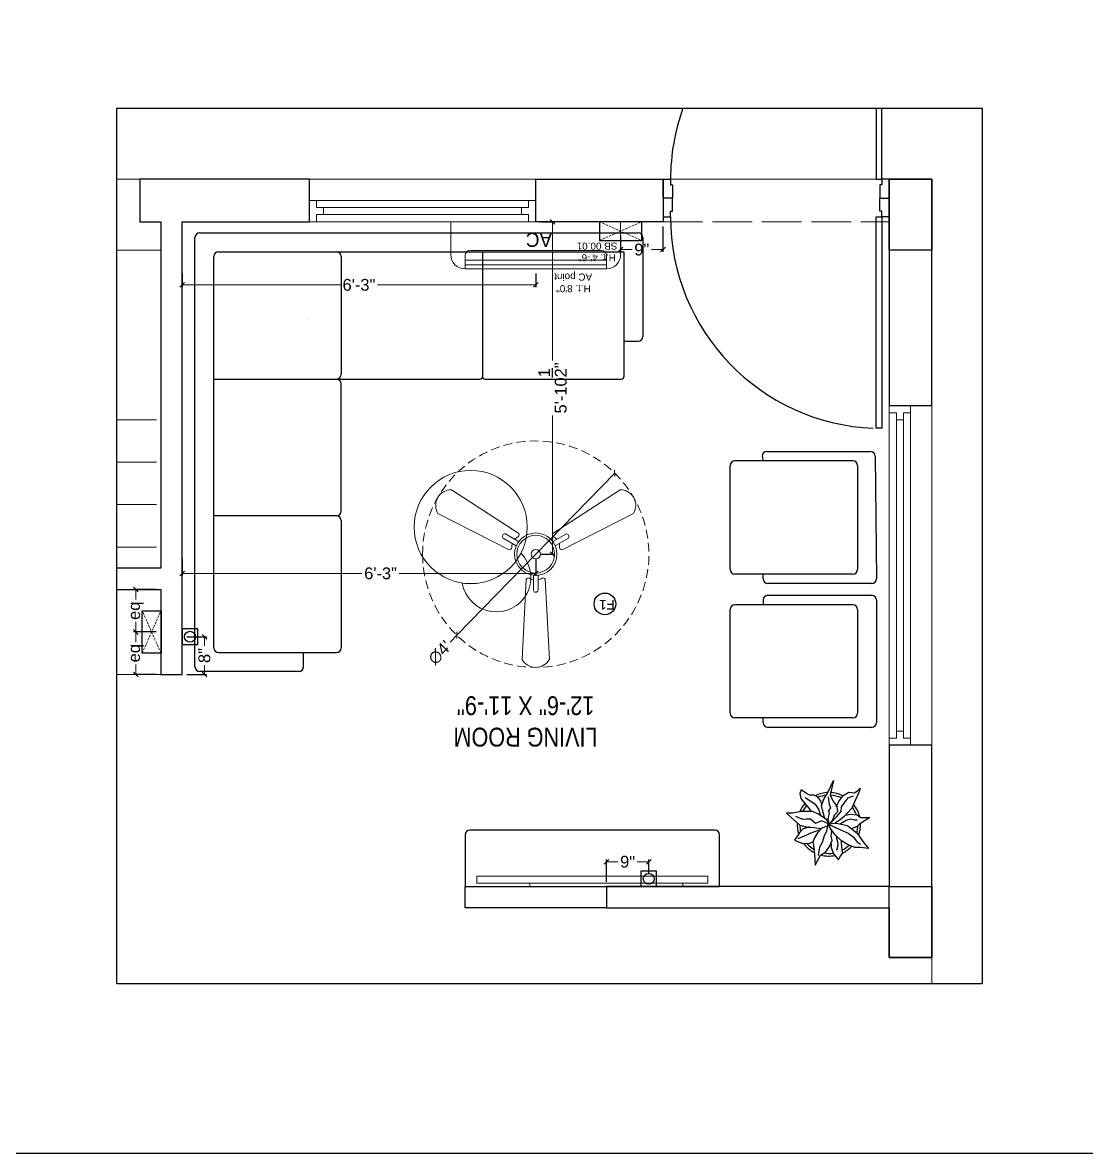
# Model space of a CAD drawing. Header units: millimetres. Extents: x 56222 to 3066687, y -650199 to -121287.
# Drawn here: x 149055.3 to 149280.9, y -181797.1 to -181557.3 of the extents above; entities that cross this region are included whole.
import ezdxf

# ---------------------------------------------------------------- set-up
doc = ezdxf.new("R2010")
doc.units = ezdxf.units.MM
doc.header["$MEASUREMENT"] = 0
doc.header["$PDMODE"] = 35
for name, pattern in [('ACAD_ISO02W100', [15, 12, -3]), ('DASHED', [0.75, 0.5, -0.25]), ('DASHED2', [0.375, 0.25, -0.125])]:
    doc.linetypes.add(name, pattern=pattern)
doc.layers.get('Defpoints').update_dxf_attribs({"color": 220})
doc.layers.add('AR DOOR', color=40, linetype='Continuous')
doc.layers.add('AR ELE-5', color=134, linetype='Continuous')
for name, color, linetype, lineweight in [('COLUMN', 1, 'Continuous', 30), ('dim05', 1, 'Continuous', 13), ('el', 7, 'Continuous', 20), ('ELEC-wires', 1, 'DASHED2', 13), ('Electrical', 84, 'Continuous', 30), ('FIRST FLOOR ( DW_RAIL )', 7, 'Continuous', 9), ('FIRST FLOOR ( TEXT )', 7, 'Continuous', 9), ('FUR', 250, 'Continuous', 0), ('FURNITURE', 32, 'Continuous', 9), ('GROUND FLOOR', 7, 'Continuous', 9), ('GROUND FLOOR  ( PLINE )', 251, 'Continuous', 30), ('GROUND FLOOR ( DW_RAIL )', 7, 'Continuous', 9), ('GROUND FLOOR ( STAIR )', 251, 'Continuous', 9), ('Text', 7, 'Continuous', 15), ('wall', 7, 'Continuous', 30), ('XX~SLAB ( BEAM )~ ( DIM )', 7, 'Continuous', 9)]:
    doc.layers.add(name, color=color, linetype=linetype, lineweight=lineweight)
doc.styles.add('Arial', font='arial.ttf')
doc.styles.add('KATHA', font='swissc.ttf')
doc.styles.get("Standard").update_dxf_attribs({"font": 'arial.ttf', "height": 6})
doc.styles.add('TEXT', font='eurr____.ttf')
doc.dimstyles.new('ISO-25', dxfattribs={"dimtxt": 2.5, "dimasz": 1, "dimexe": 0.5, "dimexo": 1, "dimtad": 0, "dimdec": 1, "dimlunit": 4, "dimtxsty": 'Standard', "dimblk": 'OBLIQUE', "dimcen": 2.5, "dimclrd": 1, "dimclre": 1, "dimclrt": 5, "dimadec": 0, "dimazin": 0, "dimtfac": 1, "dimtdec": 1, "dimtmove": 0, "dimatfit": 3, "dimfxl": 1, "dimlwd": -1, "dimarcsym": 0})

# ---------------------------------------------------------------- blocks, each defined once
blk = doc.blocks.new('*U257')
for points in [[(0, 0), (0, 1120), (30, 1120), (30, 0)], [(-40, 0), (0, 0), (0, -30), (10, -30), (10, -100), (-40, -100)], [(1160, 0), (1120, 0), (1120, -30), (1110, -30), (1110, -100), (1160, -100)]]:
    blk.add_lwpolyline(points, close=True)
at = {"layer": 'AR ELE-5', "linetype": 'ByBlock', "ltscale": 15}
blk.add_arc((-1.6, -0.7), 1121.6, 0.03474, 87.62699, dxfattribs=at)
blk = doc.blocks.new('ARPLS010')
at = {"linetype": 'ByBlock'}
for p, q in [((-0.248, 0.54), (-0.278, 0.467)), ((-0.182, 0.493), (-0.248, 0.54)), ((0.121, 0.605), (-0.013, 0.459)), ((0.179, 0.666), (0.121, 0.605)), ((0.174, 0.573), (0.179, 0.666)), ((0.2, 0.432), (0.174, 0.573)), ((-0.295, 0.42), (-0.302, 0.309)), ((-0.278, 0.467), (-0.295, 0.42)), ((-0.222, 0.484), (-0.164, 0.347)), ((-0.125, 0.459), (-0.182, 0.493)), ((-0.072, 0.404), (-0.125, 0.459)), ((-0.038, 0.302), (-0.072, 0.404)), ((-0.013, 0.459), (-0.044, 0.336)), ((0.077, 0.412), (0.091, 0.447)), ((0.082, 0.358), (0.077, 0.412)), ((0.08, 0.288), (0.082, 0.358)), ((0.091, 0.447), (0.125, 0.522)), ((0.203, 0.352), (0.2, 0.432)), ((0.33, 0.38), (0.252, 0.313)), ((0.409, 0.44), (0.33, 0.38)), ((0.425, 0.373), (0.356, 0.269)), ((0.484, 0.459), (0.409, 0.44)), ((0.542, 0.434), (0.484, 0.459)), ((0.485, 0.354), (0.533, 0.42)), ((0.533, 0.42), (0.542, 0.434)), ((-0.469, 0.226), (-0.643, 0.216)), ((-0.643, 0.216), (-0.485, 0.134)), ((-0.362, 0.24), (-0.469, 0.226)), ((-0.278, 0.254), (-0.362, 0.24)), ((-0.302, 0.309), (-0.276, 0.258)), ((-0.21, 0.227), (-0.278, 0.254)), ((-0.132, 0.18), (-0.21, 0.227)), ((-0.164, 0.347), (-0.139, 0.295)), ((-0.139, 0.295), (-0.08, 0.131)), ((-0.063, 0.111), (-0.132, 0.18)), ((-0.049, 0.232), (-0.065, 0.135)), ((-0.044, 0.336), (-0.049, 0.232)), ((0.015, 0.209), (0.08, 0.288)), ((0.056, 0.114), (0.015, 0.209)), ((0.16, 0.165), (0.204, 0.254)), ((0.204, 0.254), (0.203, 0.352)), ((0.252, 0.313), (0.216, 0.287)), ((0.318, 0.213), (0.227, 0.157)), ((0.356, 0.269), (0.318, 0.213)), ((0.432, 0.176), (0.459, 0.236)), ((0.459, 0.303), (0.485, 0.354)), ((0.459, 0.236), (0.459, 0.303)), ((-0.359, 0.148), (-0.49, 0.172)), ((-0.485, 0.134), (-0.433, 0.051)), ((-0.433, 0.051), (-0.349, -0.011)), ((-0.287, 0.106), (-0.359, 0.148)), ((-0.18, 0.073), (-0.287, 0.106)), ((-0.111, 0.036), (-0.18, 0.073)), ((-0.013, 0.022), (-0.111, 0.036)), ((-0.084, -0.034), (0.007, 0.018)), ((0.003, 0.011), (-0.076, -0.16)), ((-0.065, 0.135), (-0.024, 0.018)), ((-0.024, 0.018), (0.009, 0.005)), ((0.006, -0.002), (0.068, 0.032)), ((0.007, 0.018), (0.02, -0.121)), ((0.009, 0.005), (0.056, 0.114)), ((0.017, -0.002), (0.091, 0.009)), ((0.068, 0.032), (0.16, 0.165)), ((0.088, 0.065), (0.187, 0.091)), ((0.091, 0.009), (0.173, -0.011)), ((0.227, 0.157), (0.132, 0.131)), ((0.173, -0.011), (0.212, 0.004)), ((0.187, 0.091), (0.297, 0.116)), ((0.212, 0.004), (0.252, -0.03)), ((0.297, 0.116), (0.408, 0.071)), ((0.309, 0.109), (0.368, 0.128)), ((0.309, -0.01), (0.43, 0.006)), ((0.368, 0.128), (0.432, 0.176)), ((0.408, 0.071), (0.482, 0.024)), ((0.482, 0.024), (0.689, -0.072)), ((-0.464, -0.073), (-0.558, -0.152)), ((-0.558, -0.152), (-0.517, -0.172)), ((-0.517, -0.172), (-0.447, -0.216)), ((-0.366, -0.036), (-0.464, -0.073)), ((-0.336, -0.142), (-0.413, -0.121)), ((-0.306, -0.033), (-0.366, -0.036)), ((-0.349, -0.011), (-0.256, -0.05)), ((-0.269, -0.135), (-0.336, -0.142)), ((-0.193, -0.113), (-0.269, -0.135)), ((-0.259, -0.2), (-0.168, -0.1)), ((-0.256, -0.05), (-0.185, -0.038)), ((-0.185, -0.038), (-0.114, -0.046)), ((-0.168, -0.1), (-0.084, -0.034)), ((-0.076, -0.16), (-0.138, -0.304)), ((-0.114, -0.046), (-0.093, -0.036)), ((0.02, -0.121), (-0.017, -0.291)), ((0.01, -0.014), (0.017, -0.002)), ((0.078, -0.064), (0.01, -0.014)), ((0.016, -0.023), (0.116, -0.122)), ((0.07, -0.179), (0.018, -0.1)), ((0.138, -0.083), (0.078, -0.064)), ((0.116, -0.122), (0.201, -0.195)), ((0.197, -0.135), (0.138, -0.083)), ((0.283, -0.123), (0.197, -0.135)), ((0.252, -0.03), (0.309, -0.01)), ((0.277, -0.114), (0.357, -0.156)), ((0.37, -0.064), (0.283, -0.123)), ((0.357, -0.156), (0.455, -0.226)), ((0.462, -0.021), (0.37, -0.064)), ((0.689, -0.072), (0.462, -0.021)), ((-0.447, -0.216), (-0.363, -0.202)), ((-0.363, -0.202), (-0.263, -0.2)), ((-0.363, -0.408), (-0.318, -0.29)), ((-0.318, -0.29), (-0.259, -0.2)), ((-0.138, -0.304), (-0.199, -0.38)), ((-0.017, -0.291), (-0.141, -0.446)), ((-0.042, -0.432), (-0.071, -0.352)), ((0.059, -0.27), (0.005, -0.185)), ((0.08, -0.342), (0.059, -0.27)), ((0.066, -0.407), (0.08, -0.342)), ((0.121, -0.239), (0.07, -0.179)), ((0.184, -0.299), (0.121, -0.239)), ((0.141, -0.261), (0.16, -0.336)), ((0.16, -0.336), (0.15, -0.445)), ((0.252, -0.362), (0.184, -0.299)), ((0.201, -0.195), (0.272, -0.198)), ((0.272, -0.198), (0.311, -0.225)), ((0.311, -0.225), (0.415, -0.304)), ((0.415, -0.304), (0.447, -0.388)), ((0.455, -0.226), (0.503, -0.317)), ((0.503, -0.317), (0.494, -0.398)), ((-0.382, -0.625), (-0.368, -0.496)), ((-0.269, -0.533), (-0.382, -0.625)), ((-0.368, -0.496), (-0.363, -0.408)), ((-0.287, -0.45), (-0.314, -0.498)), ((-0.199, -0.38), (-0.287, -0.45)), ((-0.141, -0.446), (-0.269, -0.533)), ((0.002, -0.48), (-0.042, -0.432)), ((0.104, -0.646), (0.002, -0.48)), ((0.064, -0.446), (0.066, -0.407)), ((0.106, -0.5), (0.104, -0.646)), ((0.15, -0.445), (0.106, -0.5)), ((0.376, -0.416), (0.252, -0.362)), ((0.502, -0.472), (0.376, -0.416)), ((0.494, -0.398), (0.528, -0.452)), ((0.567, -0.494), (0.502, -0.472)), ((0.528, -0.452), (0.567, -0.494))]:
    blk.add_line(p, q, dxfattribs=at)
for radius, start, end in [(0.5, 126.2799, 152.7042), (0.5, 87.2367, 107.9154), (0.458, 91.6596, 104.0784), (0.5, 49.0791, 67.0324), (0.458, 49.8461, 63.9764), (0.458, 130.7647, 148.9789), (0.5, 1.3782, 25.7565), (0.5, 164.9216, 191.0302), (0.458, 169.9629, 188.6517), (0.458, 5.0517, 21.9108), (0.458, 334.5625, 357.1532), (0.5, 333.6991, 357.5577), (0.5, 205.1623, 226.3204), (0.458, 207.232, 224.0819), (0.5, 249.553, 272.4234), (0.458, 252.8522, 267.711), (0.5, 283.5324, 308.8712), (0.458, 289.266, 306.1107)]:
    blk.add_arc((0, 0), radius, start, end, dxfattribs=at)
blk = doc.blocks.new('_Oblique')
at = {"layer": 'wall', "color": 0, "lineweight": -2}
blk.add_line((-0.5, -0.5), (0.5, 0.5), dxfattribs=at)
blk = doc.blocks.new('*D1244')
at = {"layer": 'Defpoints', "color": 0, "lineweight": 0, "transparency": 16777216}
for p in [(149191.12, -181599.51), (149182.12, -181601.51), (149182.12, -181605.43)]:
    blk.add_point(p, dxfattribs=at)
at = {"layer": 'dim05', "color": 1, "linetype": 'Continuous', "lineweight": -2, "transparency": 16777216}
for p, q in [((149191.12, -181600.51), (149191.12, -181605.93)), ((149182.12, -181602.51), (149182.12, -181605.93))]:
    blk.add_line(p, q, dxfattribs=at)
at = {"layer": 'dim05', "color": 1, "linetype": 'Continuous', "transparency": 16777216}
for p, q in [((149182.12, -181605.43), (149184.56, -181605.43)), ((149191.12, -181605.43), (149188.68, -181605.43))]:
    blk.add_line(p, q, dxfattribs=at)
at = {"layer": 'dim05', "color": 1, "transparency": 16777216, "rotation": 180}
blk.add_blockref('_Oblique', (149182.12, -181605.43), dxfattribs=at)
at = {"layer": 'dim05', "color": 1, "transparency": 16777216}
blk.add_blockref('_Oblique', (149191.12, -181605.43), dxfattribs=at)
at = {"layer": 'dim05', "color": 5, "lineweight": 25, "transparency": 16777216, "insert": (149186.62, -181605.43), "char_height": 2.5, "attachment_point": 5, "style": 'Arial'}
blk.add_mtext('9"', dxfattribs=at)
blk = doc.blocks.new('6616')
at = {"color": 242, "linetype": 'DASHED', "true_color": 0xcd2027}
for p, q in [((386784.79, -36915.77), (386775.78, -36911.78)), ((386784.79, -36911.78), (386775.78, -36915.77))]:
    blk.add_line(p, q, dxfattribs=at)
at = {"layer": 'ELEC-wires', "color": 5, "linetype": 'ByBlock', "lineweight": 30, "ltscale": 4}
blk.add_lwpolyline([(386775.78, -36911.78), (386784.79, -36911.78), (386784.79, -36915.77), (386775.78, -36915.77)], close=True, dxfattribs=at)
blk = doc.blocks.new('*D1245')
at = {"layer": 'Defpoints', "color": 0, "lineweight": 0, "transparency": 16777216}
for p in [(149089.12, -181687.51), (149093.84, -181687.51), (149089.12, -181695.51)]:
    blk.add_point(p, dxfattribs=at)
at = {"layer": 'dim05', "color": 1, "linetype": 'Continuous', "lineweight": -2, "transparency": 16777216}
for p, q in [((149090.12, -181687.51), (149094.34, -181687.51)), ((149090.12, -181695.51), (149094.34, -181695.51))]:
    blk.add_line(p, q, dxfattribs=at)
at = {"layer": 'dim05', "color": 1, "linetype": 'Continuous', "transparency": 16777216}
for p, q in [((149093.84, -181687.51), (149093.84, -181689.45)), ((149093.84, -181695.51), (149093.84, -181693.58))]:
    blk.add_line(p, q, dxfattribs=at)
at = {"layer": 'dim05', "color": 1, "transparency": 16777216}
for p, rotation in [((149093.84, -181687.51), 90), ((149093.84, -181695.51), 270)]:
    blk.add_blockref('_Oblique', p, dxfattribs=dict(at, rotation=rotation))
at = {"layer": 'dim05', "color": 5, "lineweight": 25, "transparency": 16777216, "insert": (149093.84, -181691.51), "char_height": 2.5, "attachment_point": 5, "rotation": 90, "style": 'Arial'}
blk.add_mtext('8"', dxfattribs=at)
blk = doc.blocks.new('*D1246')
at = {"layer": 'Defpoints', "color": 0, "lineweight": 0, "transparency": 16777216}
for p in [(149079.29, -181686.51), (149084.62, -181686.51), (149084.62, -181695.51)]:
    blk.add_point(p, dxfattribs=at)
at = {"layer": 'dim05', "color": 1, "linetype": 'Continuous', "lineweight": -2, "transparency": 16777216}
for p, q in [((149083.62, -181686.51), (149078.79, -181686.51)), ((149083.62, -181695.51), (149078.79, -181695.51))]:
    blk.add_line(p, q, dxfattribs=at)
at = {"layer": 'dim05', "color": 1, "linetype": 'Continuous', "transparency": 16777216}
for p, q in [((149079.29, -181686.51), (149079.29, -181688.64)), ((149079.29, -181695.51), (149079.29, -181693.39))]:
    blk.add_line(p, q, dxfattribs=at)
at = {"layer": 'dim05', "color": 1, "transparency": 16777216}
for p, rotation in [((149079.29, -181686.51), 90), ((149079.29, -181695.51), 270)]:
    blk.add_blockref('_Oblique', p, dxfattribs=dict(at, rotation=rotation))
at = {"layer": 'dim05', "color": 5, "lineweight": 25, "transparency": 16777216, "insert": (149079.29, -181691.01), "char_height": 2.5, "attachment_point": 5, "rotation": 90, "style": 'Arial'}
blk.add_mtext('eq', dxfattribs=at)
blk = doc.blocks.new('*D1247')
at = {"layer": 'Defpoints', "color": 0, "lineweight": 0, "transparency": 16777216}
for p in [(149084.62, -181677.51), (149079.29, -181686.51), (149084.62, -181686.51)]:
    blk.add_point(p, dxfattribs=at)
at = {"layer": 'dim05', "color": 1, "linetype": 'Continuous', "lineweight": -2, "transparency": 16777216}
for p, q in [((149083.62, -181677.51), (149078.79, -181677.51)), ((149083.62, -181686.51), (149078.79, -181686.51))]:
    blk.add_line(p, q, dxfattribs=at)
at = {"layer": 'dim05', "color": 1, "linetype": 'Continuous', "transparency": 16777216}
for p, q in [((149079.29, -181677.51), (149079.29, -181679.64)), ((149079.29, -181686.51), (149079.29, -181684.39))]:
    blk.add_line(p, q, dxfattribs=at)
at = {"layer": 'dim05', "color": 1, "transparency": 16777216}
for p, rotation in [((149079.29, -181677.51), 90), ((149079.29, -181686.51), 270)]:
    blk.add_blockref('_Oblique', p, dxfattribs=dict(at, rotation=rotation))
at = {"layer": 'dim05', "color": 5, "lineweight": 25, "transparency": 16777216, "insert": (149079.29, -181682.01), "char_height": 2.5, "attachment_point": 5, "rotation": 90, "style": 'Arial'}
blk.add_mtext('eq', dxfattribs=at)
blk = doc.blocks.new('fan')
at = {"layer": 'Electrical', "lineweight": 15, "ltscale": 20}
for p, q in [((3300835.29, -509900.78), (3300836.47, -509923.43)), ((3300841.81, -509923.43), (3300842.99, -509900.78)), ((3300838.47, -509924.57), (3300838.47, -509920.25)), ((3300839.81, -509920.28), (3300839.81, -509924.57)), ((3300831.66, -509931.77), (3300811.45, -509942.07)), ((3300829.93, -509935.08), (3300833.64, -509932.93)), ((3300834.31, -509934.09), (3300830.57, -509936.25)), ((3300847.68, -509936.23), (3300843.97, -509934.09)), ((3300844.64, -509932.93), (3300848.38, -509935.09)), ((3300866.83, -509942.07), (3300846.62, -509931.77)), ((3300815.3, -509948.74), (3300834.33, -509936.39)), ((3300843.95, -509936.39), (3300862.98, -509948.74))]:
    blk.add_line(p, q, dxfattribs=at)
at = {"layer": 'Electrical', "linetype": 'DASHED', "lineweight": 15, "ltscale": 5}
blk.add_circle((3300839.14, -509930.53), 32, dxfattribs=at)
at = {"layer": 'Electrical', "lineweight": 15, "ltscale": 20}
for centre, major_axis, start_param, end_param in [((3300839.14, -509902.94), (3.12, 3.12), -0.272136, 1.842967), ((3300839.13, -509920.5), (0.501, 0.501), -0.465536, 1.983618), ((3300839.14, -509930.53), (4.24, -4.24), 3.14161, 9.424795), ((3300839.14, -509930.53), (3.77, -3.77), 1.749190548672175e-05, 6.283202799085073), ((3300837.1, -509923.08), (0.51, 0.51), 2.863014, 4.257784), ((3300839.14, -509926.42), (2.27, -2.27), 2.565057, 2.951308), ((3300839.14, -509926.42), (2.27, 2.27), 0.19032, 0.57657), ((3300841.18, -509923.08), (0.51, -0.51), 5.167028, 6.561799), ((3300839.14, -509930.53), (0.943, 0.943), 1.570814, 7.853999), ((3300831.67, -509932.49), (0.51, -0.51), 0.978238, 2.373008), ((3300835.59, -509932.58), (2.27, -2.27), 3.855511, 4.241762), ((3300842.69, -509932.58), (2.27, 2.27), 5.183051, 5.569301), ((3300846.61, -509932.49), (0.51, -0.51), 2.339416, 3.734186), ((3300830.46, -509935.55), (0.501, -0.501), 3.199655, 5.648809), ((3300835.59, -509932.58), (2.27, -2.27), 4.659452, 5.045703), ((3300833.71, -509936.02), (0.51, 0.51), -1.325776, 0.068994), ((3300844.57, -509936.02), (0.51, -0.51), 3.072633, 4.467404), ((3300842.69, -509932.58), (2.27, 2.27), 4.37911, 4.765361), ((3300847.83, -509935.54), (0.501, 0.501), 3.723254, 6.172408), ((3300815.25, -509944.32), (3.12, -3.12), 3.393055, 5.508159), ((3300863.03, -509944.32), (3.12, -3.12), 5.48745, 7.602554)]:
    blk.add_ellipse(centre, major_axis=major_axis, ratio=1, start_param=start_param, end_param=end_param, dxfattribs=at)
blk = doc.blocks.new('*D1248')
at = {"layer": 'Defpoints', "color": 0, "lineweight": 0, "transparency": 16777216}
for p in [(149089.12, -181670.01), (149164.12, -181670.01), (149089.12, -181674.09)]:
    blk.add_point(p, dxfattribs=at)
at = {"layer": 'dim05', "color": 1, "linetype": 'Continuous', "lineweight": -2, "transparency": 16777216}
for p, q in [((149089.12, -181671.01), (149089.12, -181674.59)), ((149164.12, -181671.01), (149164.12, -181674.59))]:
    blk.add_line(p, q, dxfattribs=at)
at = {"layer": 'dim05', "color": 1, "linetype": 'Continuous', "transparency": 16777216}
for p, q in [((149089.12, -181674.09), (149127.25, -181674.09)), ((149164.12, -181674.09), (149135.16, -181674.09))]:
    blk.add_line(p, q, dxfattribs=at)
at = {"layer": 'dim05', "color": 1, "transparency": 16777216, "rotation": 180}
blk.add_blockref('_Oblique', (149089.12, -181674.09), dxfattribs=at)
at = {"layer": 'dim05', "color": 1, "transparency": 16777216}
blk.add_blockref('_Oblique', (149164.12, -181674.09), dxfattribs=at)
at = {"layer": 'dim05', "color": 5, "lineweight": 25, "transparency": 16777216, "insert": (149131.2, -181674.09), "char_height": 2.5, "attachment_point": 5, "style": 'Arial'}
blk.add_mtext('6\'-3"', dxfattribs=at)
blk = doc.blocks.new('*D1249')
at = {"layer": 'Defpoints', "color": 0, "lineweight": 0, "transparency": 16777216}
for p in [(149179.12, -181735.25), (149188.09, -181738.86), (149179.12, -181740.51)]:
    blk.add_point(p, dxfattribs=at)
at = {"layer": 'dim05', "color": 1, "linetype": 'Continuous', "lineweight": -2, "transparency": 16777216}
for p, q in [((149179.12, -181739.51), (149179.12, -181734.75)), ((149188.09, -181737.86), (149188.09, -181734.75))]:
    blk.add_line(p, q, dxfattribs=at)
at = {"layer": 'dim05', "color": 1, "linetype": 'Continuous', "transparency": 16777216}
for p, q in [((149179.12, -181735.25), (149181.55, -181735.25)), ((149188.09, -181735.25), (149185.67, -181735.25))]:
    blk.add_line(p, q, dxfattribs=at)
at = {"layer": 'dim05', "color": 1, "transparency": 16777216, "rotation": 180}
blk.add_blockref('_Oblique', (149179.12, -181735.25), dxfattribs=at)
at = {"layer": 'dim05', "color": 1, "transparency": 16777216}
blk.add_blockref('_Oblique', (149188.09, -181735.25), dxfattribs=at)
at = {"layer": 'dim05', "color": 5, "lineweight": 25, "transparency": 16777216, "insert": (149183.61, -181735.25), "char_height": 2.5, "attachment_point": 5, "style": 'Arial'}
blk.add_mtext('9"', dxfattribs=at)
blk = doc.blocks.new('*D1250')
at = {"layer": 'Defpoints', "color": 0, "lineweight": 0, "transparency": 16777216}
for p in [(149164.12, -181599.51), (149167.69, -181599.51), (149164.12, -181670.01)]:
    blk.add_point(p, dxfattribs=at)
at = {"layer": 'dim05', "color": 1, "linetype": 'Continuous', "lineweight": -2, "transparency": 16777216}
for p, q in [((149165.12, -181599.51), (149168.19, -181599.51)), ((149165.12, -181670.01), (149168.19, -181670.01))]:
    blk.add_line(p, q, dxfattribs=at)
at = {"layer": 'dim05', "color": 1, "linetype": 'Continuous', "transparency": 16777216}
for p, q in [((149167.69, -181599.51), (149167.69, -181628.93)), ((149167.69, -181670.01), (149167.69, -181640.59))]:
    blk.add_line(p, q, dxfattribs=at)
at = {"layer": 'dim05', "color": 1, "transparency": 16777216}
for p, rotation in [((149167.69, -181599.51), 90), ((149167.69, -181670.01), 270)]:
    blk.add_blockref('_Oblique', p, dxfattribs=dict(at, rotation=rotation))
at = {"layer": 'dim05', "color": 5, "lineweight": 25, "transparency": 16777216, "insert": (149167.69, -181634.76), "char_height": 2.5, "attachment_point": 5, "rotation": 90, "style": 'Arial'}
blk.add_mtext('5\'-10{\\H1x;\\S1/2;}"', dxfattribs=at)
blk = doc.blocks.new('*D1251')
at = {"layer": 'Defpoints', "color": 0, "lineweight": 0, "transparency": 16777216}
for p in [(149180.87, -181652.82), (149147.37, -181687.2)]:
    blk.add_point(p, dxfattribs=at)
at = {"layer": 'dim05', "color": 1, "linetype": 'Continuous', "transparency": 16777216}
for p in [(149180.87, -181652.82), (149145.98, -181688.64)]:
    blk.add_line(p, (149147.37, -181687.2), dxfattribs=at)
at = {"layer": 'dim05', "color": 1, "transparency": 16777216}
for p, rotation in [((149180.87, -181652.82), 225.7486149895896), ((149147.37, -181687.2), 45.7486149895896)]:
    blk.add_blockref('_Oblique', p, dxfattribs=dict(at, rotation=rotation))
at = {"layer": 'dim05', "color": 5, "lineweight": 25, "transparency": 16777216, "insert": (149143.79, -181690.88), "char_height": 2.5, "attachment_point": 5, "rotation": 45.7486, "style": 'Arial'}
blk.add_mtext("∅4'", dxfattribs=at)
blk = doc.blocks.new('ac paln')
at = {"layer": 'Electrical', "lineweight": 15}
for p, q in [((389238.69, -37646.36), (389238.69, -37610.34)), ((389238.69, -37610.34), (389245.67, -37610.34)), ((389245.81, -37613.35), (389248.68, -37613.35)), ((389246.82, -37643.35), (389246.82, -37613.35)), ((389247.82, -37643.35), (389247.82, -37613.35)), ((389248.68, -37613.35), (389248.68, -37643.35)), ((389248.68, -37643.35), (389248.68, -37613.35)), ((389244.81, -37642.35), (389244.81, -37614.35)), ((389245.81, -37643.35), (389248.68, -37643.35)), ((389248.68, -37643.35), (389248.68, -37643.35)), ((389245.67, -37646.36), (389238.69, -37646.36))]:
    blk.add_line(p, q, dxfattribs=at)
for centre, start, end in [((389245.67, -37613.35), 0, 90), ((389245.67, -37643.35), 270, 0)]:
    blk.add_arc(centre, 3.01, start, end, dxfattribs=at)
at = {"layer": 'Electrical', "lineweight": 15, "extrusion": (0, 0, -1)}
for centre, start_param, end_param in [((389245.81, -37614.35), -0.785398, 0.785398), ((389245.81, -37642.35), 3.926991, 5.497787)]:
    blk.add_ellipse(centre, major_axis=(-0.71, 0.71), ratio=1, start_param=start_param, end_param=end_param, dxfattribs=at)
at = {"layer": 'Text', "style": 'TEXT'}
blk.add_text('AC', height=3, rotation=270, dxfattribs=at).set_placement((389241.02, -37624.87))
blk = doc.blocks.new('*D1252')
at = {"layer": 'Defpoints', "color": 0, "lineweight": 0, "transparency": 16777216}
for p in [(149089.12, -181609.51), (149164.12, -181609.51), (149089.12, -181612.91)]:
    blk.add_point(p, dxfattribs=at)
at = {"layer": 'dim05', "color": 1, "linetype": 'Continuous', "lineweight": -2, "transparency": 16777216}
for p, q in [((149089.12, -181610.51), (149089.12, -181613.41)), ((149164.12, -181610.51), (149164.12, -181613.41))]:
    blk.add_line(p, q, dxfattribs=at)
at = {"layer": 'dim05', "color": 1, "linetype": 'Continuous', "transparency": 16777216}
for p, q in [((149089.12, -181612.91), (149122.67, -181612.91)), ((149164.12, -181612.91), (149130.58, -181612.91))]:
    blk.add_line(p, q, dxfattribs=at)
at = {"layer": 'dim05', "color": 1, "transparency": 16777216, "rotation": 180}
blk.add_blockref('_Oblique', (149089.12, -181612.91), dxfattribs=at)
at = {"layer": 'dim05', "color": 1, "transparency": 16777216}
blk.add_blockref('_Oblique', (149164.12, -181612.91), dxfattribs=at)
at = {"layer": 'dim05', "color": 5, "lineweight": 25, "transparency": 16777216, "insert": (149126.62, -181612.91), "char_height": 2.5, "attachment_point": 5, "style": 'Arial'}
blk.add_mtext('6\'-3"', dxfattribs=at)

msp = doc.modelspace()

# ---------------------------------------------------------------- linework, layer by layer
msp.add_lwpolyline([(149236.3221, -181575.4284), (149236.3221, -181590.5131), (149237.5221, -181590.5131), (149237.5221, -181575.4284)])
for points in [[(149191.1221, -181590.5131), (149192.7221, -181590.5131), (149192.7221, -181591.7131), (149193.1221, -181591.7131), (149193.1221, -181594.5131), (149191.1221, -181594.5131)], [(149239.1221, -181590.5131), (149237.5221, -181590.5131), (149237.5221, -181591.7131), (149237.1221, -181591.7131), (149237.1221, -181594.5131), (149239.1221, -181594.5131)]]:
    msp.add_lwpolyline(points, close=True)
at = {"lineweight": 9}
for points in [[(149151.6221, -181738.3004), (149151.6221, -181739.7471), (149200.6221, -181739.7471), (149200.6221, -181738.3004)], [(149162.9036, -181739.7471), (149162.9036, -181740.5131), (149195.3405, -181740.5131), (149195.3405, -181739.7471)]]:
    msp.add_lwpolyline(points, close=True, dxfattribs=at)
at = {"layer": 'AR ELE-5', "linetype": 'ByBlock', "ltscale": 15}
msp.add_arc((149237.5877, -181590.5403), 44.8657, 160.31645, 179.965264, dxfattribs=at)
at = {"layer": 'COLUMN'}
for points in [[(149248.1221, -181605.5131), (149239.1221, -181605.5131), (149239.1221, -181590.5131), (149248.1221, -181590.5131)], [(149248.1221, -181755.5131), (149239.1221, -181755.5131), (149239.1221, -181740.5131), (149248.1221, -181740.5131)]]:
    msp.add_lwpolyline(points, close=True, dxfattribs=at)
at = {"layer": 'FIRST FLOOR ( DW_RAIL )', "lineweight": 30}
msp.add_lwpolyline([(149258.8499, -181761.1382), (149075.2564, -181761.1382), (149075.2564, -181575.4284), (149258.8499, -181575.4284)], close=True, dxfattribs=at)
at = {"layer": 'FUR'}
for p, q in [((149115.8428, -181620.2018), (149115.8428, -181620.2018)), ((149092.2533, -181622.2017), (149092.2533, -181622.2017))]:
    msp.add_line(p, q, dxfattribs=at)
at = {"layer": 'FURNITURE', "lineweight": 30}
for p, q in [((149091.838, -181693.8756), (149091.838, -181602.8756)), ((149092.838, -181601.8756), (149185.838, -181601.8756)), ((149186.838, -181602.8756), (149186.838, -181623.8756)), ((149096.838, -181605.8756), (149182.838, -181605.8756)), ((149152.838, -181605.8756), (149152.838, -181632.3756)), ((149182.838, -181605.8756), (149182.838, -181632.3756)), ((149095.838, -181689.8756), (149095.838, -181606.8756)), ((149122.838, -181606.8756), (149122.838, -181631.8756)), ((149182.838, -181624.8756), (149185.838, -181624.8756)), ((149095.838, -181632.8756), (149152.338, -181632.8756)), ((149122.838, -181660.8756), (149122.838, -181633.8756)), ((149153.338, -181632.8756), (149182.338, -181632.8756)), ((149212.1304, -181649.2147), (149212.3946, -181650.2323)), ((149213.1304, -181648.2147), (149235.1304, -181648.2147)), ((149236.1304, -181649.2147), (149236.3946, -181675.2323)), ((149205.3946, -181673.2323), (149205.3946, -181651.2323)), ((149228.3946, -181650.2323), (149206.3946, -181650.2323)), ((149231.3946, -181650.2323), (149228.3946, -181650.2323)), ((149232.3946, -181651.2323), (149232.3946, -181673.2323)), ((149121.838, -181661.8756), (149095.838, -181661.8756)), ((149122.838, -181662.8756), (149122.838, -181689.8756)), ((149231.3946, -181674.2323), (149206.3946, -181674.2323)), ((149212.3946, -181675.2323), (149212.3946, -181674.2323)), ((149235.3946, -181676.2323), (149213.3946, -181676.2323)), ((149212.3946, -181679.7323), (149212.3946, -181680.7323)), ((149213.3946, -181678.7323), (149235.3946, -181678.7323)), ((149236.3946, -181679.7323), (149236.3946, -181705.7323)), ((149205.3946, -181703.7323), (149205.3946, -181681.7323)), ((149228.3946, -181680.7323), (149206.3946, -181680.7323)), ((149231.3946, -181680.7323), (149228.3946, -181680.7323)), ((149232.3946, -181681.7323), (149232.3946, -181703.7323)), ((149096.838, -181690.8756), (149099.838, -181690.8756)), ((149099.838, -181690.8756), (149121.838, -181690.8756)), ((149114.838, -181693.8756), (149114.838, -181690.8756)), ((149113.838, -181694.8756), (149092.838, -181694.8756)), ((149231.3946, -181704.7323), (149206.3946, -181704.7323)), ((149212.3946, -181705.7323), (149212.3946, -181704.7323)), ((149235.3946, -181706.7323), (149213.3946, -181706.7323))]:
    msp.add_line(p, q, dxfattribs=at)
at = {"layer": 'FURNITURE', "color": 242, "lineweight": 30, "true_color": 0xcd2027}
msp.add_lwpolyline([(148602.3709, -181325.6463), (149506.6138, -181325.6463), (149506.6138, -181797.0719), (148602.3709, -181797.0719)], close=True, dxfattribs=at)
at = {"layer": 'FURNITURE', "lineweight": 30}
msp.add_lwpolyline([(149149.1221, -181729.5131), (149149.1221, -181740.5131), (149203.1221, -181740.5131), (149203.1221, -181729.5131, 0.41421356), (149202.1221, -181728.5131), (149150.1221, -181728.5131, 0.41421356)], format="xyb", close=True, dxfattribs=at)
msp.add_lwpolyline([(149179.1221, -181745.0131), (149149.1221, -181745.0131), (149149.1221, -181740.5131), (149179.1221, -181740.5131)], close=True, dxfattribs=at)
at = {"layer": 'FURNITURE'}
msp.add_circle((149150.3265, -181664.2579, 0.0693), 12, dxfattribs=at)
at = {"layer": 'FURNITURE', "color": 1, "lineweight": 30, "ltscale": 4}
msp.add_circle((149178.7993, -181680.548), 2.2915, dxfattribs=at)
at = {"layer": 'FURNITURE', "lineweight": 30}
for centre, radius, start, end in [((149092.838, -181602.8756), 1, 90, 180), ((149185.838, -181602.8756), 1, 0, 90), ((149096.838, -181606.8756), 1, 90, 180), ((149121.838, -181606.8756), 1, 0, 90), ((149121.838, -181606.8756), 1, 0, 90), ((149185.838, -181623.8756), 1, 270, 0), ((149121.838, -181631.8756), 1, 270, 0), ((149152.338, -181632.3756), 0.5, 270, 0), ((149153.338, -181632.3756), 0.5, 180, 270), ((149182.338, -181632.3756), 0.5, 270, 0), ((149121.838, -181633.8756), 1, 0, 90), ((149213.1304, -181649.2147), 1, 90, 180), ((149235.1304, -181649.2147), 1, 0, 90), ((149206.3946, -181651.2323), 1, 90, 180), ((149231.3946, -181651.2323), 1, 0, 90), ((149121.838, -181660.8756), 1, 270, 0), ((149121.838, -181662.8756), 1, 0, 90), ((149206.3946, -181673.2323), 1, 180, 270), ((149231.3946, -181673.2323), 1, 270, 0), ((149213.3946, -181675.2323), 1, 180, 270), ((149235.3946, -181675.2323), 1, 270, 0), ((149213.3946, -181679.7323), 1, 90, 180), ((149235.3946, -181679.7323), 1, 0, 90), ((149206.3946, -181681.7323), 1, 90, 180), ((149231.3946, -181681.7323), 1, 0, 90), ((149096.838, -181689.8756), 1, 180, 270), ((149121.838, -181689.8756), 1, 270, 0), ((149092.838, -181693.8756), 1, 180, 270), ((149113.838, -181693.8756), 1, 270, 0), ((149206.3946, -181703.7323), 1, 180, 270), ((149231.3946, -181703.7323), 1, 270, 0), ((149213.3946, -181705.7323), 1, 180, 270), ((149235.3946, -181705.7323), 1, 270, 0)]:
    msp.add_arc(centre, radius, start, end, dxfattribs=at)
at = {"layer": 'FURNITURE'}
msp.add_arc((149155.7631, -181674.9557, 0.0693), 7.3133, 189.197776, 44.680269, dxfattribs=at)
at = {"layer": 'GROUND FLOOR'}
for p, q in [((149075.2564, -181590.5131), (149248.1221, -181590.5131)), ((149191.1221, -181599.5131), (149191.1221, -181590.5131)), ((149239.1221, -181740.5131), (149239.1221, -181590.5131)), ((149248.1221, -181761.1382), (149248.1221, -181590.5131)), ((149089.1221, -181599.5131), (149191.1221, -181599.5131)), ((149239.1221, -181638.5131), (149248.1221, -181638.5131)), ((149239.1221, -181710.5131), (149248.1221, -181710.5131)), ((149179.1221, -181740.5131), (149239.1221, -181740.5131)), ((149179.1221, -181745.0131), (149179.1221, -181740.5131)), ((149179.1221, -181745.0131), (149239.1221, -181745.0131))]:
    msp.add_line(p, q, dxfattribs=at)
at = {"layer": 'GROUND FLOOR', "linetype": 'ACAD_ISO02W100', "ltscale": 0.7}
msp.add_line((149191.1221, -181599.5131), (149239.1221, -181599.5131), dxfattribs=at)
at = {"layer": 'GROUND FLOOR', "color": 5}
msp.add_line((149075.2564, -181673.0131), (149084.6221, -181673.0131), dxfattribs=at)
at = {"layer": 'GROUND FLOOR  ( PLINE )', "lineweight": 0}
msp.add_line((149075.2564, -181605.5131), (149084.6221, -181605.5131), dxfattribs=at)
at = {"layer": 'GROUND FLOOR  ( PLINE )'}
for points in [[(149075.2564, -181677.5131), (149084.6221, -181677.5131), (149084.6221, -181695.5131), (149089.1221, -181695.5131), (149089.1221, -181599.5131), (149116.1221, -181599.5131), (149116.1221, -181590.5131), (149084.6221, -181590.5131)], [(149084.6221, -181590.5131), (149084.6221, -181590.5131), (149080.1221, -181590.5131), (149080.1221, -181599.5131), (149084.6221, -181599.5131)], [(149084.6221, -181599.5131), (149084.6221, -181673.0131), (149075.2564, -181673.0131)]]:
    msp.add_lwpolyline(points, dxfattribs=at)
for points in [[(149191.1221, -181599.5131), (149164.1221, -181599.5131), (149164.1221, -181590.5131), (149191.1221, -181590.5131)], [(149239.1221, -181638.5131), (149248.1221, -181638.5131), (149248.1221, -181590.5131), (149239.1221, -181590.5131)], [(149239.1221, -181740.5131), (149179.1221, -181740.5131), (149179.1221, -181745.0131), (149239.1221, -181745.0131), (149239.1221, -181755.5131), (149248.1221, -181755.5131), (149248.1221, -181710.5131), (149239.1221, -181710.5131)]]:
    msp.add_lwpolyline(points, close=True, dxfattribs=at)
at = {"layer": 'GROUND FLOOR ( DW_RAIL )'}
for points in [[(149164.1221, -181599.5131), (149116.1221, -181599.5131), (149116.1221, -181590.5131), (149164.1221, -181590.5131)], [(149116.1221, -181599.5131), (149117.6221, -181599.5131), (149117.6221, -181598.0131), (149119.1221, -181598.0131), (149119.1221, -181596.5131), (149161.1221, -181596.5131), (149161.1221, -181598.0131), (149162.6221, -181598.0131), (149162.6221, -181599.5131), (149164.1221, -181599.5131), (149164.1221, -181595.0131), (149162.6221, -181595.0131), (149162.6221, -181596.5131), (149161.1221, -181596.5131), (149161.1221, -181598.0131), (149119.1221, -181598.0131), (149119.1221, -181596.5131), (149117.6221, -181596.5131), (149117.6221, -181595.0131), (149116.1221, -181595.0131), (149116.1221, -181599.5131), (149164.1221, -181599.5131), (149164.1221, -181595.0131), (149116.1221, -181595.0131)], [(149239.1221, -181638.5131), (149239.1221, -181640.0131), (149240.6221, -181640.0131), (149240.6221, -181641.5131), (149242.1221, -181641.5131), (149242.1221, -181707.5131), (149240.6221, -181707.5131), (149240.6221, -181709.0131), (149239.1221, -181709.0131), (149239.1221, -181710.5131), (149243.6221, -181710.5131), (149243.6221, -181709.0131), (149242.1221, -181709.0131), (149242.1221, -181707.5131), (149240.6221, -181707.5131), (149240.6221, -181641.5131), (149242.1221, -181641.5131), (149242.1221, -181640.0131), (149243.6221, -181640.0131), (149243.6221, -181638.5131), (149239.1221, -181638.5131), (149239.1221, -181710.5131), (149243.6221, -181710.5131), (149243.6221, -181638.5131)]]:
    msp.add_lwpolyline(points, close=True, dxfattribs=at)
at = {"layer": 'GROUND FLOOR ( STAIR )', "color": 5, "linetype": 'ACAD_ISO02W100', "ltscale": 0.7}
for p, q in [((149075.2564, -181641.5131), (149084.6221, -181641.5131)), ((149075.2564, -181650.5131), (149084.6221, -181650.5131)), ((149075.2564, -181659.5131), (149084.6221, -181659.5131)), ((149075.2564, -181668.5131), (149084.6221, -181668.5131)), ((149075.2564, -181677.5131), (149084.6221, -181677.5131)), ((149075.2564, -181695.5131), (149084.6221, -181695.5131))]:
    msp.add_line(p, q, dxfattribs=at)
at = {"layer": 'XX~SLAB ( BEAM )~ ( DIM )'}
msp.add_line((149084.6221, -181695.5131), (149075.2564, -181695.5131), dxfattribs=at)
msp.add_lwpolyline([(149191.1221, -181590.5131), (149120.6221, -181590.5131)], dxfattribs=at)
at = {"layer": 'XX~SLAB ( BEAM )~ ( DIM )', "color": 6, "lineweight": 30}
for points in [[(149092.4494, -181685.858), (149089.1307, -181685.858), (149089.1135, -181689.1681), (149092.4322, -181689.1681)], [(149189.7645, -181737.2029), (149186.4457, -181737.2029), (149186.4286, -181740.5131), (149189.7473, -181740.5131)]]:
    msp.add_lwpolyline(points, close=True, dxfattribs=at)
for centre in [(149090.7772, -181687.5131), (149188.0922, -181738.858)]:
    msp.add_circle(centre, 1.1551, dxfattribs=at)

# ---------------------------------------------------------------- block references
at = {"xscale": 13.47973786482115, "yscale": 13.47973786482115, "zscale": 13.47973786482115, "rotation": 90.106449045987}
msp.add_blockref('ARPLS010', (149226.3127, -181727.2933), dxfattribs=at)
at = {"layer": 'AR DOOR', "linetype": 'ByBlock', "lineweight": -2, "extrusion": (0, 0, -1), "xscale": -0.04000000000002399, "yscale": 0.04000000000002399, "zscale": -0.04000000000002399, "rotation": 180}
msp.add_blockref('*U257', (-149237.5221, -181598.5131), dxfattribs=at)
at = {"layer": 'dim05', "color": 1, "lineweight": 35, "xscale": -0.7500069902881101, "yscale": 0.7500069902881101, "zscale": 0.7500069902881101, "rotation": 180}
msp.add_blockref('fan', (-2326488.3069, -564121.4739), dxfattribs=at)
at = {"layer": 'el', "color": 18, "true_color": 0x000000, "rotation": 270}
msp.add_blockref('ac paln', (186792.472, 207639.1749), dxfattribs=at)
at = {"layer": 'el', "color": 1, "xscale": -1}
msp.add_blockref('6616', (535962.4094, -144687.7293), dxfattribs=at)
at = {"layer": 'el', "color": 1, "rotation": 270}
msp.add_blockref('6616', (185996.4059, 205093.7742), dxfattribs=at)

# ---------------------------------------------------------------- texts
at = {"layer": 'Electrical', "color": 5, "transparency": 33554687}
for s, p in [('SB 00.01', (149181.435, -181603.9372)), ('AC point', (149176.0815, -181610.4993))]:
    msp.add_text(s, height=1.5, rotation=180, dxfattribs=at).set_placement(p)
at = {"layer": 'Electrical', "color": 240, "true_color": 0xed1f24, "transparency": 33554687}
for s, p in [('H.t. 4\'-6"', (149181.1228, -181606.3996)), ('H.t. 8\'0"', (149175.7995, -181612.9695))]:
    msp.add_text(s, height=1.5, rotation=180, dxfattribs=at).set_placement(p)
at = {"layer": 'Electrical', "color": 1, "insert": (149177.5666, -181681.7521), "char_height": 2.03575, "attachment_point": 3, "rotation": 180}
msp.add_mtext_dynamic_manual_height_columns('F1', width=2.035749, gutter_width=0.6786, heights=[2.6009], dxfattribs=at)
at = {"layer": 'FIRST FLOOR ( TEXT )', "insert": (149161.9528, -181705.4429), "char_height": 4, "attachment_point": 5, "rotation": 180, "style": 'KATHA'}
msp.add_mtext("LIVING ROOM\\P12'-6'' X 11'-9''", dxfattribs=at)

# ---------------------------------------------------------------- dimensions: what is measured, and where the dimension line sits
at = {"layer": 'dim05', "color": 27, "lineweight": 25, "true_color": 0x7d5120}
for base, p1, p2, angle, picture, middle in [((149167.686, -181599.5131), (149164.1221, -181670.0131), (149164.1221, -181599.5131), 270, '*D1250', (149167.686, -181634.7631)), ((149182.1221, -181605.4291), (149191.1221, -181599.5131), (149182.1221, -181601.5065), 180, '*D1244', (149186.6221, -181605.4291)), ((149089.1221, -181612.911), (149164.1221, -181609.508), (149089.1221, -181609.508), 180, '*D1252', (149126.6221, -181612.911)), ((149093.8418, -181687.5131), (149089.1221, -181695.5131), (149089.1221, -181687.5131), 270, '*D1245', (149093.8418, -181691.5131)), ((149179.1221, -181735.247), (149188.0922, -181738.858), (149179.1221, -181740.5131), 180, '*D1249', (149183.6071, -181735.247))]:
    dim = msp.add_linear_dim(base=base, p1=p1, p2=p2, angle=angle, dimstyle='ISO-25', override={"dimtxsty": 'Arial'}, dxfattribs=at)
    dim.commit()
    dim.dimension.update_dxf_attribs({"geometry": picture, "text_midpoint": middle})
dim = msp.add_diameter_dim_2p(p1=(149180.8695, -181652.8222), p2=(149147.3747, -181687.2039), dimstyle='ISO-25', override={"dimtxsty": 'Arial'}, dxfattribs=at)
dim.commit()
dim.dimension.update_dxf_attribs({"geometry": '*D1251', "text_midpoint": (149143.7913, -181690.8822)})
dim = msp.add_linear_dim(base=(149089.1221, -181674.091), p1=(149164.1221, -181670.0131), p2=(149089.1221, -181670.0131), angle=180, dimstyle='ISO-25', override={"dimtxsty": 'Arial'}, dxfattribs=at)
dim.commit()
dim.dimension.update_dxf_attribs({"geometry": '*D1248', "text_midpoint": (149131.2047, -181674.091), "dimtype": 160})
for p1, angle, picture, middle in [((149084.6221, -181677.5131), 90, '*D1247', (149079.293, -181682.0131)), ((149084.6221, -181695.5131), 270, '*D1246', (149079.293, -181691.0131))]:
    dim = msp.add_linear_dim(base=(149079.293, -181686.5131), p1=p1, p2=(149084.6221, -181686.5131), angle=angle, text='eq', dimstyle='ISO-25', override={"dimtxsty": 'Arial'}, dxfattribs=at)
    dim.commit()
    dim.dimension.update_dxf_attribs({"geometry": picture, "text_midpoint": middle})

doc.saveas('drawing.dxf')
